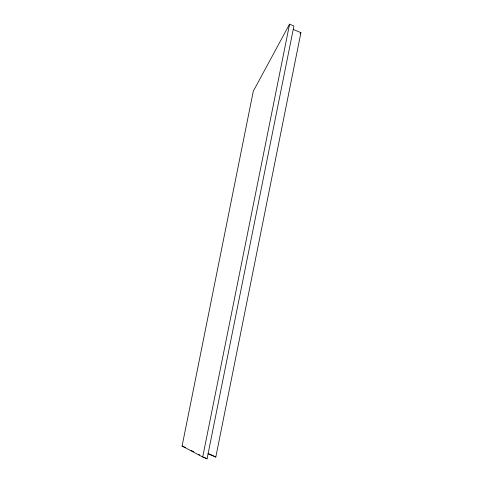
<?xml version="1.0" encoding="UTF-8"?>
<svg xmlns="http://www.w3.org/2000/svg" width="483" height="483" viewBox="0 0 483 483"><rect width="100%" height="100%" fill="white"/><g stroke="black" fill="none" stroke-linecap="round" stroke-linejoin="round"><path stroke-width="0.72" d="M182.085 446.069L253.303 91.166L289.565 24.15L293.918 25.991L207.056 458.85L202.703 457.009L182.085 446.069L185.816 447.644M202.703 457.009L289.565 24.15M208.064 453.821L215.804 457.093L300.915 32.675L293.229 29.427M300.227 33.943L300.915 32.675M208.668 453.724L212.598 455.391M213.238 455.729L215.804 457.093M191.093 450.379L193.755 451.792M198.41 454.262L199.745 454.968M203.735 457.087L207.056 458.85"/></g></svg>
